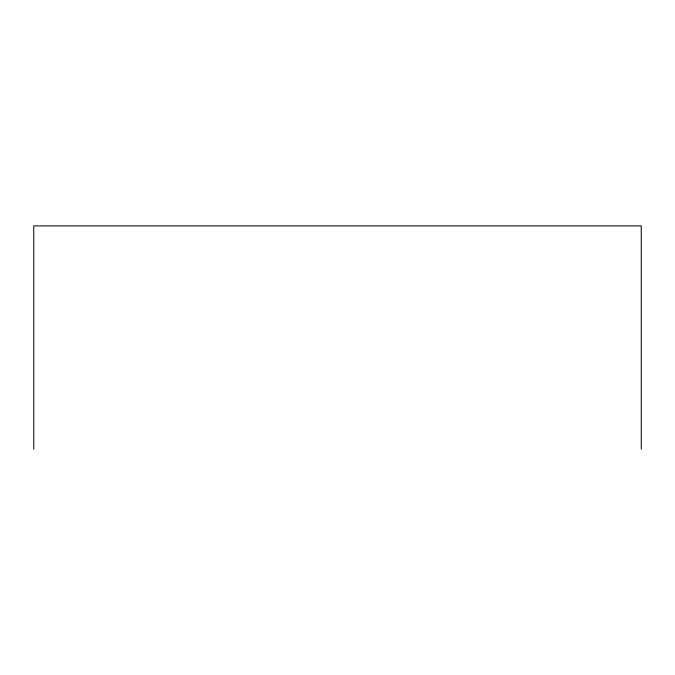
<?xml version="1.0" encoding="UTF-8"?>
<svg xmlns="http://www.w3.org/2000/svg" width="675" height="675" viewBox="0 0 675 675"><rect width="100%" height="100%" fill="white"/><g stroke="black" fill="none" stroke-linecap="round" stroke-linejoin="round"><path stroke-width="1.01" d="M641.25 449.103L641.25 225.897L33.75 225.897L33.75 449.103"/></g></svg>
